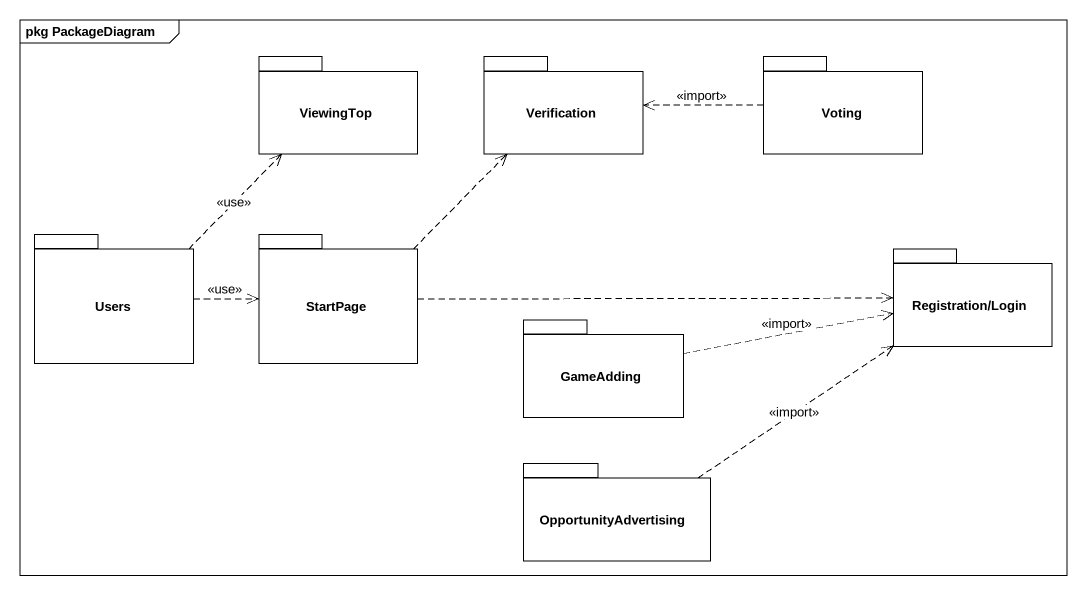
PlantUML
@startuml
mainframe pkg PackageDiagram
package ViewingTop {
}
package Verification {
}
package Voting {
}
package Users {
}
package StartPage {
}
package "Registration/Login" as Registration_Login {
}
package GameAdding {
}
package OpportunityAdvertising {
}
Voting .left.> Verification : <<import>>
Users .up.> ViewingTop : <<use>>
Users .right.> StartPage : <<use>>
StartPage .up.> Verification
StartPage .right.> Registration_Login
GameAdding .right.> Registration_Login : <<import>>
OpportunityAdvertising .up.> Registration_Login : <<import>>
@enduml
